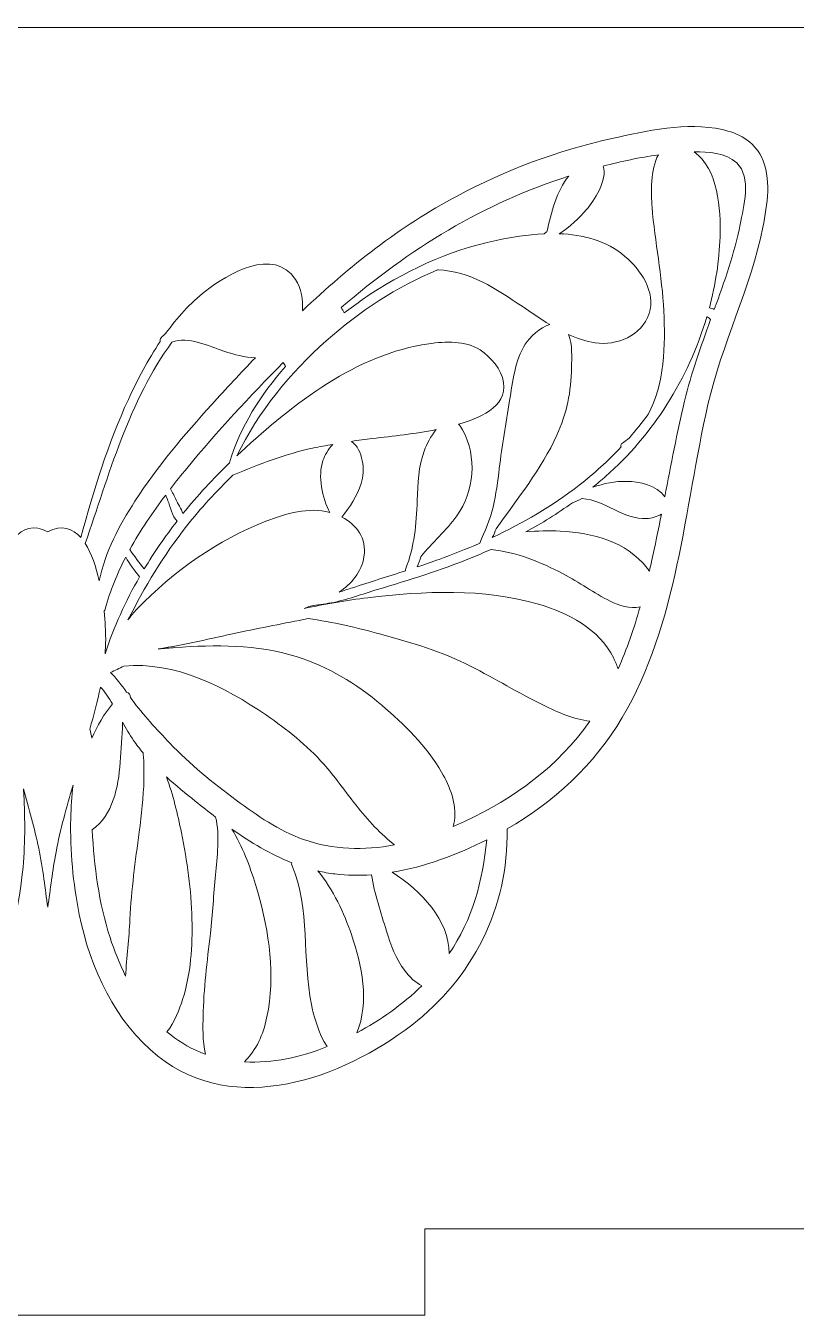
# Model space of a CAD drawing. Header units: millimetres. Extents: x -390 to 773, y -263 to 188.
# Drawn here: x 316 to 348.1, y 134.7 to 188.4 of the extents above; entities that cross this region are included whole.
import ezdxf

# ---------------------------------------------------------------- set-up
doc = ezdxf.new("R2010")
doc.units = ezdxf.units.MM
doc.header["$MEASUREMENT"] = 0
doc.layers.add('Layer 1', color=7, linetype='Continuous')

msp = doc.modelspace()

# ---------------------------------------------------------------- linework, layer by layer
at = {"layer": 'Layer 1', "color": 140, "lineweight": 9}
msp.add_open_spline([(150.1144, 138.3326), (150.1144, 138.3326), (150.1144, 185.2148), (150.1144, 185.2148), (150.1144, 185.2148), (150.1144, 185.2148), (150.114, 188.257), (153.3302, 188.3326), (153.3302, 188.3326), (153.3302, 188.3326), (155.6145, 188.3326), (155.6145, 188.3326), (155.6145, 188.3326), (155.6145, 188.3326), (155.6145, 158.833), (155.6145, 158.833), (155.6145, 158.833), (155.6145, 158.833), (159.6145, 158.833), (159.6145, 158.833), (159.6145, 158.833), (159.6145, 158.833), (159.6145, 188.3326), (159.6145, 188.3326), (159.6145, 188.3326), (159.6145, 188.3326), (475.6146, 188.3326), (475.6146, 188.3326), (475.6146, 188.3326), (475.6146, 188.3326), (475.6146, 158.833), (475.6146, 158.833), (475.6146, 158.833), (475.6146, 158.833), (479.6146, 158.833), (479.6146, 158.833), (479.6146, 158.833), (479.6146, 158.833), (479.6146, 188.3326), (479.6146, 188.3326), (479.6146, 188.3326), (479.6146, 188.3326), (481.9426, 188.3326), (481.9426, 188.3326), (481.9426, 188.3326), (481.9426, 188.3326), (484.832, 188.4082), (485.1146, 185.2011), (485.1146, 185.2011), (485.1146, 185.2011), (485.1146, 138.3326), (485.1146, 138.3326), (485.1146, 138.3326), (485.1146, 138.3326), (436.7013, 138.3326), (436.7013, 138.3326), (436.7013, 138.3326), (436.7013, 138.3326), (436.7013, 134.7327), (436.7013, 134.7327), (436.7013, 134.7327), (436.7013, 134.7327), (406.7012, 134.7327), (406.7012, 134.7327), (406.7012, 134.7327), (406.7012, 134.7327), (406.7012, 138.3326), (406.7012, 138.3326), (406.7012, 138.3326), (406.7012, 138.3326), (332.6146, 138.3326), (332.6146, 138.3326), (332.6146, 138.3326), (332.6146, 138.3326), (332.6146, 134.7327), (332.6146, 134.7327), (332.6146, 134.7327), (332.6146, 134.7327), (302.6146, 134.7327), (302.6146, 134.7327), (302.6146, 134.7327), (302.6146, 134.7327), (302.6146, 138.3326), (302.6146, 138.3326), (302.6146, 138.3326), (302.6146, 138.3326), (228.5381, 138.3326), (228.5381, 138.3326), (228.5381, 138.3326), (228.5381, 138.3326), (228.5381, 134.7327), (228.5381, 134.7327), (228.5381, 134.7327), (228.5381, 134.7327), (198.5381, 134.7327), (198.5381, 134.7327), (198.5381, 134.7327), (198.5381, 134.7327), (198.5381, 138.3326), (198.5381, 138.3326), (198.5381, 138.3326), (198.5381, 138.3326), (150.1144, 138.3326), (150.1144, 138.3326)], degree=3, knots=[0, 0, 0, 0, 0.037037, 0.037037, 0.037037, 0.037037, 0.0740741, 0.0740741, 0.0740741, 0.0740741, 0.1111111, 0.1111111, 0.1111111, 0.1111111, 0.1481481, 0.1481481, 0.1481481, 0.1481481, 0.1851852, 0.1851852, 0.1851852, 0.1851852, 0.2222222, 0.2222222, 0.2222222, 0.2222222, 0.2592593, 0.2592593, 0.2592593, 0.2592593, 0.2962963, 0.2962963, 0.2962963, 0.2962963, 0.3333333, 0.3333333, 0.3333333, 0.3333333, 0.3703704, 0.3703704, 0.3703704, 0.3703704, 0.4074074, 0.4074074, 0.4074074, 0.4074074, 0.4444444, 0.4444444, 0.4444444, 0.4444444, 0.4814815, 0.4814815, 0.4814815, 0.4814815, 0.5185185, 0.5185185, 0.5185185, 0.5185185, 0.5555556, 0.5555556, 0.5555556, 0.5555556, 0.5925926, 0.5925926, 0.5925926, 0.5925926, 0.6296296, 0.6296296, 0.6296296, 0.6296296, 0.6666667, 0.6666667, 0.6666667, 0.6666667, 0.7037037, 0.7037037, 0.7037037, 0.7037037, 0.7407407, 0.7407407, 0.7407407, 0.7407407, 0.7777778, 0.7777778, 0.7777778, 0.7777778, 0.8148148, 0.8148148, 0.8148148, 0.8148148, 0.8518519, 0.8518519, 0.8518519, 0.8518519, 0.8888889, 0.8888889, 0.8888889, 0.8888889, 0.9259259, 0.9259259, 0.9259259, 0.9259259, 1, 1, 1, 1], dxfattribs=at)
at = {"layer": 'Layer 1', "color": 240, "lineweight": 9}
for points, knots in [([(346.6308, 182.96), (346.3218, 183.6075), (345.6387, 183.9495), (344.9939, 184.0907), (344.9939, 184.0907), (343.5073, 184.4163), (341.8569, 184.0329), (340.3957, 183.7134), (340.3957, 183.7134), (338.1564, 183.224), (335.9888, 182.4066), (333.9508, 181.3225), (333.9508, 181.3225), (331.5691, 180.0554), (329.4668, 178.3933), (327.5094, 176.544), (327.5094, 176.544), (327.552, 177.0053), (327.4633, 177.4731), (327.2158, 177.8506), (327.2158, 177.8506), (326.3241, 179.2117), (324.3872, 178.088), (323.4711, 177.3638), (323.4711, 177.3638), (322.8375, 176.8628), (322.2921, 176.2574), (321.8134, 175.5937), (321.8134, 175.5937), (321.7464, 175.5466), (321.684, 175.4895), (321.6282, 175.4201), (321.6282, 175.4201), (321.5908, 175.3741), (321.5792, 175.3179), (321.585, 175.2643), (321.585, 175.2643), (321.0747, 174.5039), (320.6428, 173.6805), (320.2614, 172.8581), (320.2614, 172.8581), (319.4092, 171.0201), (318.8042, 169.067), (318.2835, 167.1029), (318.2835, 167.1029), (317.9396, 167.4956), (317.4882, 167.6448), (316.9004, 167.3467), (316.9004, 167.3467), (316.3108, 167.6463), (315.8596, 167.4966), (315.5157, 167.1029), (315.5157, 167.1029), (315.0647, 168.7976), (314.543, 170.4632), (313.8768, 172.0831), (313.8768, 172.0831), (313.4242, 173.1838), (312.8855, 174.2768), (312.2153, 175.2633), (312.2153, 175.2633), (312.2214, 175.317), (312.2097, 175.3736), (312.1722, 175.4201), (312.1722, 175.4201), (312.1133, 175.4931), (312.0476, 175.5525), (311.9768, 175.6007), (311.9768, 175.6007), (311.6357, 176.0677), (311.2628, 176.5073), (310.8515, 176.9073), (310.8515, 176.9073), (309.9613, 177.7731), (308.0927, 179.1265), (306.8815, 178.1732), (306.8815, 178.1732), (306.3943, 177.7898), (306.2298, 177.1804), (306.2905, 176.5764), (306.2905, 176.5764), (303.4548, 179.2311), (300.2653, 181.4147), (296.6503, 182.7617), (296.6503, 182.7617), (294.842, 183.4357), (292.9486, 183.8834), (291.0428, 184.1206), (291.0428, 184.1206), (289.7362, 184.2832), (287.8281, 184.3395), (287.1361, 182.89), (287.1361, 182.89), (286.7034, 181.9835), (286.9501, 180.8132), (287.1392, 179.8745), (287.1392, 179.8745), (287.4031, 178.5641), (287.8777, 177.3053), (288.3307, 176.0568), (288.3307, 176.0568), (288.7536, 174.891), (289.1471, 173.7273), (289.4244, 172.513), (289.4244, 172.513), (289.6733, 171.423), (289.8756, 170.3206), (290.0721, 169.2191), (290.0721, 169.2191), (290.8614, 164.7929), (291.7804, 160.004), (295.1578, 156.8839), (295.1578, 156.8839), (295.9541, 156.148), (296.8326, 155.5101), (297.7649, 154.9719), (297.7649, 154.9719), (297.7255, 152.9946), (298.2392, 151.0282), (299.3067, 149.3875), (299.3067, 149.3875), (300.431, 147.659), (302.1129, 146.3549), (303.8882, 145.4372), (303.8882, 145.4372), (305.5842, 144.5603), (307.5079, 144.0262), (309.4049, 144.2965), (309.4049, 144.2965), (311.2857, 144.5643), (312.8289, 145.6761), (313.9229, 147.2728), (313.9229, 147.2728), (315.0546, 148.9245), (315.5894, 150.98), (315.8278, 152.9709), (315.8278, 152.9709), (315.9579, 154.0578), (315.9631, 155.1501), (315.9126, 156.2423), (315.9126, 156.2423), (315.9067, 156.376), (315.8976, 156.5088), (315.8866, 156.6416), (315.8866, 156.6416), (316.1217, 155.8253), (316.3454, 155.0073), (316.5228, 154.1723), (316.5228, 154.1723), (316.6131, 153.7467), (316.6807, 153.3168), (316.7416, 152.8857), (316.7416, 152.8857), (316.7966, 152.4947), (316.8471, 152.1029), (316.9017, 151.7119), (316.9017, 151.7119), (316.9566, 152.0922), (317.0072, 152.4733), (317.0609, 152.8541), (317.0609, 152.8541), (317.1152, 153.2402), (317.1733, 153.6257), (317.2455, 154.0092), (317.2455, 154.0092), (317.4234, 154.954), (317.6818, 155.8803), (317.9539, 156.8003), (317.9539, 156.8003), (317.9061, 156.338), (317.8688, 155.8743), (317.858, 155.4068), (317.858, 155.4068), (317.8272, 154.0702), (317.9527, 152.7253), (318.2166, 151.4175), (318.2166, 151.4175), (318.6718, 149.1618), (319.7107, 146.9349), (321.4889, 145.5176), (321.4889, 145.5176), (324.6882, 142.9677), (329.1634, 144.5723), (332.0645, 146.8105), (332.0645, 146.8105), (334.5898, 148.7589), (336.1015, 151.6782), (336.0362, 154.9754), (336.0362, 154.9754), (337.9749, 156.0837), (339.6632, 157.6376), (340.8318, 159.6099), (340.8318, 159.6099), (343.1445, 163.5124), (343.4091, 168.2777), (344.4051, 172.6398), (344.4051, 172.6398), (344.9815, 175.1651), (346.1795, 177.4829), (346.6919, 180.0267), (346.6919, 180.0267), (346.8822, 180.9711), (347.0601, 182.0608), (346.6308, 182.96)], [0, 0, 0, 0, 0.0192308, 0.0192308, 0.0192308, 0.0192308, 0.0384615, 0.0384615, 0.0384615, 0.0384615, 0.0576923, 0.0576923, 0.0576923, 0.0576923, 0.0769231, 0.0769231, 0.0769231, 0.0769231, 0.0961538, 0.0961538, 0.0961538, 0.0961538, 0.1153846, 0.1153846, 0.1153846, 0.1153846, 0.1346154, 0.1346154, 0.1346154, 0.1346154, 0.1538462, 0.1538462, 0.1538462, 0.1538462, 0.1730769, 0.1730769, 0.1730769, 0.1730769, 0.1923077, 0.1923077, 0.1923077, 0.1923077, 0.2115385, 0.2115385, 0.2115385, 0.2115385, 0.2307692, 0.2307692, 0.2307692, 0.2307692, 0.25, 0.25, 0.25, 0.25, 0.2692308, 0.2692308, 0.2692308, 0.2692308, 0.2884615, 0.2884615, 0.2884615, 0.2884615, 0.3076923, 0.3076923, 0.3076923, 0.3076923, 0.3269231, 0.3269231, 0.3269231, 0.3269231, 0.3461538, 0.3461538, 0.3461538, 0.3461538, 0.3653846, 0.3653846, 0.3653846, 0.3653846, 0.3846154, 0.3846154, 0.3846154, 0.3846154, 0.4038462, 0.4038462, 0.4038462, 0.4038462, 0.4230769, 0.4230769, 0.4230769, 0.4230769, 0.4423077, 0.4423077, 0.4423077, 0.4423077, 0.4615385, 0.4615385, 0.4615385, 0.4615385, 0.4807692, 0.4807692, 0.4807692, 0.4807692, 0.5, 0.5, 0.5, 0.5, 0.5192308, 0.5192308, 0.5192308, 0.5192308, 0.5384615, 0.5384615, 0.5384615, 0.5384615, 0.5576923, 0.5576923, 0.5576923, 0.5576923, 0.5769231, 0.5769231, 0.5769231, 0.5769231, 0.5961538, 0.5961538, 0.5961538, 0.5961538, 0.6153846, 0.6153846, 0.6153846, 0.6153846, 0.6346154, 0.6346154, 0.6346154, 0.6346154, 0.6538462, 0.6538462, 0.6538462, 0.6538462, 0.6730769, 0.6730769, 0.6730769, 0.6730769, 0.6923077, 0.6923077, 0.6923077, 0.6923077, 0.7115385, 0.7115385, 0.7115385, 0.7115385, 0.7307692, 0.7307692, 0.7307692, 0.7307692, 0.75, 0.75, 0.75, 0.75, 0.7692308, 0.7692308, 0.7692308, 0.7692308, 0.7884615, 0.7884615, 0.7884615, 0.7884615, 0.8076923, 0.8076923, 0.8076923, 0.8076923, 0.8269231, 0.8269231, 0.8269231, 0.8269231, 0.8461538, 0.8461538, 0.8461538, 0.8461538, 0.8653846, 0.8653846, 0.8653846, 0.8653846, 0.8846154, 0.8846154, 0.8846154, 0.8846154, 0.9038462, 0.9038462, 0.9038462, 0.9038462, 0.9230769, 0.9230769, 0.9230769, 0.9230769, 0.9423077, 0.9423077, 0.9423077, 0.9423077, 0.9615385, 0.9615385, 0.9615385, 0.9615385, 1, 1, 1, 1]), ([(342.3402, 183.0358), (342.3402, 183.0358), (342.3402, 183.0358), (342.3402, 183.0358), (342.3402, 183.0358), (342.0087, 182.4525), (342.0323, 181.4121), (342.0764, 180.8589), (342.0764, 180.8589), (342.1918, 179.409), (342.4967, 177.9935), (342.5669, 176.536), (342.5669, 176.536), (342.6344, 175.1361), (342.5972, 173.4834), (341.9081, 172.2273), (341.9081, 172.2273), (341.6637, 171.8925), (341.405, 171.5688), (341.1328, 171.2561), (341.1328, 171.2561), (341.0289, 171.1667), (340.9212, 171.082), (340.8085, 171.0054), (340.8085, 171.0054), (340.764, 170.9754), (340.7642, 170.9134), (340.7914, 170.8775), (340.7914, 170.8775), (340.2518, 170.3005), (339.665, 169.7662), (339.0377, 169.2816), (339.0377, 169.2816), (337.915, 168.4143), (336.6934, 167.7036), (335.4215, 167.1085), (335.4215, 167.1085), (335.4826, 167.2245), (335.5367, 167.3461), (335.5843, 167.4717), (335.5843, 167.4717), (336.4705, 168.7406), (337.4639, 169.9442), (338.111, 171.3676), (338.111, 171.3676), (338.5116, 172.2487), (338.7146, 173.1978), (338.722, 174.172), (338.722, 174.172), (338.7249, 174.5881), (338.7771, 175.1475), (338.5911, 175.5544), (338.5911, 175.5544), (338.9501, 175.3914), (339.3208, 175.2675), (339.7061, 175.2119), (339.7061, 175.2119), (340.5995, 175.0827), (341.6402, 175.4871), (341.9561, 176.4283), (341.9561, 176.4283), (342.2582, 177.3287), (341.5694, 178.2785), (340.9479, 178.8093), (340.9479, 178.8093), (340.1767, 179.4678), (339.2029, 179.7159), (338.2027, 179.7508), (338.2027, 179.7508), (338.6445, 180.0269), (339.0522, 180.4133), (339.3521, 180.7615), (339.3521, 180.7615), (339.6456, 181.1022), (340.2388, 182.0126), (340.041, 182.5639), (340.041, 182.5639), (340.797, 182.7632), (341.5687, 182.9296), (342.3402, 183.0358)], [0, 0, 0, 0, 0.047619, 0.047619, 0.047619, 0.047619, 0.0952381, 0.0952381, 0.0952381, 0.0952381, 0.1428571, 0.1428571, 0.1428571, 0.1428571, 0.1904762, 0.1904762, 0.1904762, 0.1904762, 0.2380952, 0.2380952, 0.2380952, 0.2380952, 0.2857143, 0.2857143, 0.2857143, 0.2857143, 0.3333333, 0.3333333, 0.3333333, 0.3333333, 0.3809524, 0.3809524, 0.3809524, 0.3809524, 0.4285714, 0.4285714, 0.4285714, 0.4285714, 0.4761905, 0.4761905, 0.4761905, 0.4761905, 0.5238095, 0.5238095, 0.5238095, 0.5238095, 0.5714286, 0.5714286, 0.5714286, 0.5714286, 0.6190476, 0.6190476, 0.6190476, 0.6190476, 0.6666667, 0.6666667, 0.6666667, 0.6666667, 0.7142857, 0.7142857, 0.7142857, 0.7142857, 0.7619048, 0.7619048, 0.7619048, 0.7619048, 0.8095238, 0.8095238, 0.8095238, 0.8095238, 0.8571429, 0.8571429, 0.8571429, 0.8571429, 0.9047619, 0.9047619, 0.9047619, 0.9047619, 1, 1, 1, 1]), ([(345.7471, 180.1382), (345.7471, 180.1382), (345.7471, 180.1382), (345.7471, 180.1382), (345.7471, 180.1382), (345.4994, 178.9233), (345.0925, 177.7586), (344.671, 176.5978), (344.671, 176.5978), (344.6079, 176.6368), (344.5351, 176.6617), (344.4648, 176.669), (344.4648, 176.669), (344.7209, 177.6335), (344.8742, 178.6252), (344.9073, 179.6223), (344.9073, 179.6223), (344.9451, 180.7752), (344.8319, 182.4464), (343.8339, 183.159), (343.8339, 183.159), (344.4249, 183.1713), (345.143, 183.1329), (345.604, 182.7001), (345.604, 182.7001), (346.2319, 182.1107), (345.8939, 180.859), (345.7471, 180.1382)], [0, 0, 0, 0, 0.125, 0.125, 0.125, 0.125, 0.25, 0.25, 0.25, 0.25, 0.375, 0.375, 0.375, 0.375, 0.5, 0.5, 0.5, 0.5, 0.625, 0.625, 0.625, 0.625, 0.75, 0.75, 0.75, 0.75, 1, 1, 1, 1]), ([(338.5993, 182.1447), (338.5993, 182.1447), (338.5993, 182.1447), (338.5993, 182.1447), (338.5993, 182.1447), (338.6025, 182.1457), (338.6058, 182.1467), (338.609, 182.1478), (338.609, 182.1478), (338.08, 181.5413), (337.8835, 180.6166), (337.6982, 179.8379), (337.6982, 179.8379), (337.657, 179.8083), (337.6168, 179.7776), (337.5768, 179.7466), (337.5768, 179.7466), (336.8868, 179.7154), (336.2014, 179.603), (335.5778, 179.4725), (335.5778, 179.4725), (333.5762, 179.054), (331.7214, 178.1849), (330.0189, 177.0152), (330.0189, 177.0152), (329.7618, 176.8385), (329.5051, 176.6528), (329.2501, 176.4597), (329.2501, 176.4597), (329.2082, 176.5297), (329.1679, 176.6038), (329.1311, 176.6818), (329.1311, 176.6818), (331.9355, 179.1047), (335.0821, 181.0362), (338.5993, 182.1447)], [0, 0, 0, 0, 0.1, 0.1, 0.1, 0.1, 0.2, 0.2, 0.2, 0.2, 0.3, 0.3, 0.3, 0.3, 0.4, 0.4, 0.4, 0.4, 0.5, 0.5, 0.5, 0.5, 0.6, 0.6, 0.6, 0.6, 0.7, 0.7, 0.7, 0.7, 0.8, 0.8, 0.8, 0.8, 1, 1, 1, 1]), ([(332.4425, 166.307), (332.4425, 166.307), (332.4425, 166.307), (332.4425, 166.307), (332.4425, 166.307), (332.9137, 166.895), (333.5143, 167.4004), (333.9426, 168.0061), (333.9426, 168.0061), (334.6746, 169.0408), (334.7989, 170.4555), (334.1825, 171.591), (334.1825, 171.591), (334.1296, 171.6883), (334.0752, 171.7652), (334.0196, 171.8252), (334.0196, 171.8252), (334.7918, 172.0466), (336.0606, 172.5166), (335.8913, 173.5579), (335.8913, 173.5579), (335.8006, 174.1143), (335.3566, 174.6261), (334.9113, 174.9122), (334.9113, 174.9122), (334.284, 175.315), (333.4688, 175.2695), (332.7716, 175.1709), (332.7716, 175.1709), (329.7715, 174.7468), (327.1428, 172.6908), (324.9388, 170.6613), (324.9388, 170.6613), (324.8856, 170.6123), (324.8326, 170.5625), (324.7796, 170.5129), (324.7796, 170.5129), (325.6871, 172.353), (326.9998, 173.9577), (328.504, 175.2951), (328.504, 175.2951), (329.8694, 176.5087), (331.4543, 177.5575), (333.1417, 178.2496), (333.1417, 178.2496), (333.1478, 178.2488), (333.1534, 178.2474), (333.1599, 178.2472), (333.1599, 178.2472), (334.4717, 178.2059), (335.5896, 177.4551), (336.6592, 176.7315), (336.6592, 176.7315), (337.0331, 176.4782), (337.4186, 176.2094), (337.8186, 175.9673), (337.8186, 175.9673), (337.4031, 175.8588), (336.9713, 175.4316), (336.7922, 175.1537), (336.7922, 175.1537), (336.3577, 174.4803), (336.2721, 173.5836), (336.1427, 172.8039), (336.1427, 172.8039), (335.9865, 171.8607), (335.8217, 170.935), (335.7125, 169.9821), (335.7125, 169.9821), (335.6504, 169.442), (335.5743, 168.9048), (335.4558, 168.3749), (335.4558, 168.3749), (335.3359, 167.8372), (335.1121, 167.3689), (334.8968, 166.8711), (334.8968, 166.8711), (334.3415, 166.6271), (333.7781, 166.4033), (333.2099, 166.1977), (333.2099, 166.1977), (332.906, 166.0879), (332.6005, 165.9826), (332.2941, 165.8805), (332.2941, 165.8805), (332.3526, 166.0206), (332.4012, 166.1631), (332.4425, 166.307)], [0, 0, 0, 0, 0.0434783, 0.0434783, 0.0434783, 0.0434783, 0.0869565, 0.0869565, 0.0869565, 0.0869565, 0.1304348, 0.1304348, 0.1304348, 0.1304348, 0.173913, 0.173913, 0.173913, 0.173913, 0.2173913, 0.2173913, 0.2173913, 0.2173913, 0.2608696, 0.2608696, 0.2608696, 0.2608696, 0.3043478, 0.3043478, 0.3043478, 0.3043478, 0.3478261, 0.3478261, 0.3478261, 0.3478261, 0.3913043, 0.3913043, 0.3913043, 0.3913043, 0.4347826, 0.4347826, 0.4347826, 0.4347826, 0.4782609, 0.4782609, 0.4782609, 0.4782609, 0.5217391, 0.5217391, 0.5217391, 0.5217391, 0.5652174, 0.5652174, 0.5652174, 0.5652174, 0.6086957, 0.6086957, 0.6086957, 0.6086957, 0.6521739, 0.6521739, 0.6521739, 0.6521739, 0.6956522, 0.6956522, 0.6956522, 0.6956522, 0.7391304, 0.7391304, 0.7391304, 0.7391304, 0.7826087, 0.7826087, 0.7826087, 0.7826087, 0.826087, 0.826087, 0.826087, 0.826087, 0.8695652, 0.8695652, 0.8695652, 0.8695652, 0.9130435, 0.9130435, 0.9130435, 0.9130435, 1, 1, 1, 1]), ([(343.431, 172.7858), (343.431, 172.7858), (343.431, 172.7858), (343.431, 172.7858), (343.431, 172.7858), (343.1174, 171.4652), (342.8643, 170.1298), (342.6056, 168.7958), (342.6056, 168.7958), (342.2802, 169.3002), (341.5367, 169.4322), (341.0081, 169.4448), (341.0081, 169.4448), (340.5355, 169.456), (340.0618, 169.3516), (339.6132, 169.2036), (339.6132, 169.2036), (339.7913, 169.3477), (339.9675, 169.4945), (340.1404, 169.646), (340.1404, 169.646), (342.0957, 171.3582), (343.599, 173.719), (344.361, 176.2982), (344.361, 176.2982), (344.3647, 176.2967), (344.3679, 176.2957), (344.3706, 176.2948), (344.3706, 176.2948), (344.3849, 176.287), (344.3992, 176.2788), (344.4131, 176.2704), (344.4131, 176.2704), (344.4204, 176.2658), (344.4274, 176.261), (344.4346, 176.256), (344.4346, 176.256), (344.4353, 176.255), (344.4359, 176.2545), (344.4372, 176.2534), (344.4372, 176.2534), (344.4415, 176.2475), (344.4684, 176.2165), (344.48, 176.205), (344.48, 176.205), (344.4915, 176.1936), (344.5042, 176.1842), (344.5174, 176.1758), (344.5174, 176.1758), (344.1105, 175.0605), (343.7057, 173.9441), (343.431, 172.7858)], [0, 0, 0, 0, 0.0714286, 0.0714286, 0.0714286, 0.0714286, 0.1428571, 0.1428571, 0.1428571, 0.1428571, 0.2142857, 0.2142857, 0.2142857, 0.2142857, 0.2857143, 0.2857143, 0.2857143, 0.2857143, 0.3571429, 0.3571429, 0.3571429, 0.3571429, 0.4285714, 0.4285714, 0.4285714, 0.4285714, 0.5, 0.5, 0.5, 0.5, 0.5714286, 0.5714286, 0.5714286, 0.5714286, 0.6428571, 0.6428571, 0.6428571, 0.6428571, 0.7142857, 0.7142857, 0.7142857, 0.7142857, 0.7857143, 0.7857143, 0.7857143, 0.7857143, 0.8571429, 0.8571429, 0.8571429, 0.8571429, 1, 1, 1, 1]), ([(322.0763, 175.2341), (322.0763, 175.2341), (322.0763, 175.2341), (322.0763, 175.2341), (322.0763, 175.2341), (322.7413, 175.4976), (323.6169, 175.0683), (324.2386, 174.8663), (324.2386, 174.8663), (324.6768, 174.7239), (325.1135, 174.5949), (325.5498, 174.5918), (325.5498, 174.5918), (324.936, 173.952), (324.3327, 173.2995), (323.7357, 172.642), (323.7357, 172.642), (322.588, 171.3776), (321.47, 170.0643), (320.5336, 168.6185), (320.5336, 168.6185), (319.8787, 167.6073), (319.2921, 166.5005), (319.0449, 165.3065), (319.0449, 165.3065), (318.9142, 165.8899), (318.7265, 166.4513), (318.4636, 166.8607), (318.4636, 166.8607), (319.4234, 169.6542), (320.3032, 172.8266), (322.0763, 175.2341)], [0, 0, 0, 0, 0.1111111, 0.1111111, 0.1111111, 0.1111111, 0.2222222, 0.2222222, 0.2222222, 0.2222222, 0.3333333, 0.3333333, 0.3333333, 0.3333333, 0.4444444, 0.4444444, 0.4444444, 0.4444444, 0.5555556, 0.5555556, 0.5555556, 0.5555556, 0.6666667, 0.6666667, 0.6666667, 0.6666667, 0.7777778, 0.7777778, 0.7777778, 0.7777778, 1, 1, 1, 1]), ([(326.7129, 174.3973), (326.7129, 174.3973), (326.7129, 174.3973), (326.7129, 174.3973), (326.7129, 174.3973), (326.7442, 174.3405), (326.7767, 174.2839), (326.8103, 174.228), (326.8103, 174.228), (325.7693, 173.0574), (324.9208, 171.7148), (324.4716, 170.2195), (324.4716, 170.2195), (323.7909, 169.5595), (323.1402, 168.8511), (322.5353, 168.1), (322.5353, 168.1), (322.4632, 168.3068), (322.317, 168.5219), (322.2477, 168.6677), (322.2477, 168.6677), (322.1722, 168.827), (322.0953, 168.984), (322.0156, 169.1391), (322.0156, 169.1391), (322.238, 169.4262), (322.4643, 169.7078), (322.6918, 169.9835), (322.6918, 169.9835), (323.9565, 171.5152), (325.3184, 172.9876), (326.7129, 174.3973)], [0, 0, 0, 0, 0.1111111, 0.1111111, 0.1111111, 0.1111111, 0.2222222, 0.2222222, 0.2222222, 0.2222222, 0.3333333, 0.3333333, 0.3333333, 0.3333333, 0.4444444, 0.4444444, 0.4444444, 0.4444444, 0.5555556, 0.5555556, 0.5555556, 0.5555556, 0.6666667, 0.6666667, 0.6666667, 0.6666667, 0.7777778, 0.7777778, 0.7777778, 0.7777778, 1, 1, 1, 1]), ([(331.802, 165.7188), (331.802, 165.7188), (331.802, 165.7188), (331.802, 165.7188), (331.802, 165.7188), (331.0677, 165.4808), (330.3301, 165.2544), (329.5962, 165.0152), (329.5962, 165.0152), (329.4068, 164.9534), (329.2208, 164.8907), (329.035, 164.8313), (329.035, 164.8313), (329.5632, 165.1848), (329.9653, 165.6534), (330.0756, 166.3099), (330.0756, 166.3099), (330.205, 167.0799), (329.7528, 167.6466), (329.1507, 167.9595), (329.1507, 167.9595), (329.4907, 168.3721), (329.7807, 168.8194), (329.9589, 169.3575), (329.9589, 169.3575), (330.1408, 169.9065), (330.0381, 170.7524), (329.5514, 171.1091), (329.5514, 171.1091), (329.8399, 171.1517), (330.1288, 171.1912), (330.4178, 171.2247), (330.4178, 171.2247), (331.3071, 171.3276), (332.2011, 171.4218), (333.0801, 171.5988), (333.0801, 171.5988), (332.8605, 171.3251), (332.6818, 170.9699), (332.5924, 170.7357), (332.5924, 170.7357), (332.3346, 170.0591), (332.3185, 169.363), (332.2915, 168.6443), (332.2915, 168.6443), (332.2547, 167.6608), (332.1818, 166.7265), (331.8143, 165.8111), (331.8143, 165.8111), (331.801, 165.7783), (331.7984, 165.7474), (331.802, 165.7188)], [0, 0, 0, 0, 0.0714286, 0.0714286, 0.0714286, 0.0714286, 0.1428571, 0.1428571, 0.1428571, 0.1428571, 0.2142857, 0.2142857, 0.2142857, 0.2142857, 0.2857143, 0.2857143, 0.2857143, 0.2857143, 0.3571429, 0.3571429, 0.3571429, 0.3571429, 0.4285714, 0.4285714, 0.4285714, 0.4285714, 0.5, 0.5, 0.5, 0.5, 0.5714286, 0.5714286, 0.5714286, 0.5714286, 0.6428571, 0.6428571, 0.6428571, 0.6428571, 0.7142857, 0.7142857, 0.7142857, 0.7142857, 0.7857143, 0.7857143, 0.7857143, 0.7857143, 0.8571429, 0.8571429, 0.8571429, 0.8571429, 1, 1, 1, 1]), ([(327.9355, 170.8252), (327.9355, 170.8252), (327.9355, 170.8252), (327.9355, 170.8252), (327.9355, 170.8252), (328.2163, 170.8834), (328.4991, 170.9355), (328.7824, 170.9852), (328.7824, 170.9852), (328.588, 170.7881), (328.4381, 170.5099), (328.3678, 170.3135), (328.3678, 170.3135), (328.1412, 169.6818), (328.3374, 168.7377), (328.6555, 168.1516), (328.6555, 168.1516), (327.7708, 168.3864), (326.8237, 168.1028), (325.9922, 167.7844), (325.9922, 167.7844), (324.0084, 167.0251), (322.123, 165.6941), (320.6284, 164.1384), (320.6284, 164.1384), (320.4888, 163.9929), (320.3622, 163.8368), (320.2434, 163.6743), (320.2434, 163.6743), (320.9417, 165.0441), (321.7191, 166.3542), (322.6815, 167.5727), (322.6815, 167.5727), (323.2784, 168.3285), (323.9275, 169.0358), (324.6132, 169.7035), (324.6132, 169.7035), (325.7141, 170.1474), (326.7657, 170.5834), (327.9355, 170.8252)], [0, 0, 0, 0, 0.0909091, 0.0909091, 0.0909091, 0.0909091, 0.1818182, 0.1818182, 0.1818182, 0.1818182, 0.2727273, 0.2727273, 0.2727273, 0.2727273, 0.3636364, 0.3636364, 0.3636364, 0.3636364, 0.4545455, 0.4545455, 0.4545455, 0.4545455, 0.5454545, 0.5454545, 0.5454545, 0.5454545, 0.6363636, 0.6363636, 0.6363636, 0.6363636, 0.7272727, 0.7272727, 0.7272727, 0.7272727, 0.8181818, 0.8181818, 0.8181818, 0.8181818, 1, 1, 1, 1]), ([(322.2876, 167.7867), (322.2876, 167.7867), (322.2876, 167.7867), (322.2876, 167.7867), (322.2876, 167.7867), (321.7953, 167.1521), (321.3365, 166.4883), (320.9209, 165.7979), (320.9209, 165.7979), (320.7059, 166.0543), (320.5161, 166.3326), (320.319, 166.605), (320.319, 166.605), (320.7563, 167.4008), (321.2697, 168.1565), (321.814, 168.8758), (321.814, 168.8758), (321.8445, 168.7941), (321.8766, 168.7131), (321.9094, 168.632), (321.9094, 168.632), (321.9907, 168.4289), (322.0943, 167.9823), (322.2876, 167.7867)], [0, 0, 0, 0, 0.1428571, 0.1428571, 0.1428571, 0.1428571, 0.2857143, 0.2857143, 0.2857143, 0.2857143, 0.4285714, 0.4285714, 0.4285714, 0.4285714, 0.5714286, 0.5714286, 0.5714286, 0.5714286, 0.7142857, 0.7142857, 0.7142857, 0.7142857, 1, 1, 1, 1]), ([(342.0559, 166.1118), (342.0559, 166.1118), (342.0559, 166.1118), (342.0559, 166.1118), (342.0559, 166.1118), (342.0259, 165.9774), (341.9953, 165.8431), (341.9637, 165.709), (341.9637, 165.709), (341.9348, 165.7502), (341.9053, 165.7902), (341.8759, 165.8279), (341.8759, 165.8279), (340.9764, 166.9665), (339.6074, 167.2897), (338.2515, 167.3707), (338.2515, 167.3707), (337.775, 167.399), (337.2958, 167.385), (336.82, 167.3362), (336.82, 167.3362), (337.4886, 167.7034), (338.1375, 168.1095), (338.7607, 168.5551), (338.7607, 168.5551), (338.8923, 168.5997), (339.0166, 168.6662), (339.1457, 168.7274), (339.1457, 168.7274), (339.1534, 168.726), (339.1608, 168.7242), (339.1689, 168.7237), (339.1689, 168.7237), (340.1426, 168.6644), (340.8503, 167.8414), (341.8623, 167.8973), (341.8623, 167.8973), (342.0389, 167.9069), (342.2831, 167.9663), (342.4658, 168.0816), (342.4658, 168.0816), (342.3359, 167.4235), (342.2023, 166.766), (342.0559, 166.1118)], [0, 0, 0, 0, 0.0833333, 0.0833333, 0.0833333, 0.0833333, 0.1666667, 0.1666667, 0.1666667, 0.1666667, 0.25, 0.25, 0.25, 0.25, 0.3333333, 0.3333333, 0.3333333, 0.3333333, 0.4166667, 0.4166667, 0.4166667, 0.4166667, 0.5, 0.5, 0.5, 0.5, 0.5833333, 0.5833333, 0.5833333, 0.5833333, 0.6666667, 0.6666667, 0.6666667, 0.6666667, 0.75, 0.75, 0.75, 0.75, 0.8333333, 0.8333333, 0.8333333, 0.8333333, 1, 1, 1, 1]), ([(340.6653, 161.6389), (340.6653, 161.6389), (340.6653, 161.6389), (340.6653, 161.6389), (340.6653, 161.6389), (340.6086, 161.7937), (340.5446, 161.9417), (340.4782, 162.0783), (340.4782, 162.0783), (339.8764, 163.3171), (338.5636, 163.9718), (337.3458, 164.3295), (337.3458, 164.3295), (335.0662, 164.9991), (332.5624, 164.8796), (330.2349, 164.6016), (330.2349, 164.6016), (329.3438, 164.4951), (328.4636, 164.3315), (327.5835, 164.1581), (327.5835, 164.1581), (327.6724, 164.1886), (327.7618, 164.2205), (327.8507, 164.2534), (327.8507, 164.2534), (328.1309, 164.3154), (328.4258, 164.3337), (328.7046, 164.3843), (328.7046, 164.3843), (329.3551, 164.5024), (330.0086, 164.755), (330.6441, 164.9439), (330.6441, 164.9439), (331.9596, 165.3341), (333.2676, 165.7458), (334.5444, 166.26), (334.5444, 166.26), (334.8209, 166.3714), (335.0954, 166.489), (335.3678, 166.6119), (335.3678, 166.6119), (336.4446, 166.491), (337.4008, 166.0988), (338.3726, 165.5937), (338.3726, 165.5937), (339.0408, 165.2463), (339.6538, 164.7951), (340.3266, 164.4556), (340.3266, 164.4556), (340.6906, 164.272), (341.1611, 164.126), (341.5773, 164.2146), (341.5773, 164.2146), (341.3259, 163.3351), (341.0298, 162.4708), (340.6653, 161.6389)], [0, 0, 0, 0, 0.0666667, 0.0666667, 0.0666667, 0.0666667, 0.1333333, 0.1333333, 0.1333333, 0.1333333, 0.2, 0.2, 0.2, 0.2, 0.2666667, 0.2666667, 0.2666667, 0.2666667, 0.3333333, 0.3333333, 0.3333333, 0.3333333, 0.4, 0.4, 0.4, 0.4, 0.4666667, 0.4666667, 0.4666667, 0.4666667, 0.5333333, 0.5333333, 0.5333333, 0.5333333, 0.6, 0.6, 0.6, 0.6, 0.6666667, 0.6666667, 0.6666667, 0.6666667, 0.7333333, 0.7333333, 0.7333333, 0.7333333, 0.8, 0.8, 0.8, 0.8, 0.8666667, 0.8666667, 0.8666667, 0.8666667, 1, 1, 1, 1]), ([(319.2476, 164.05), (319.2476, 164.05), (319.2476, 164.05), (319.2476, 164.05), (319.2476, 164.05), (319.2663, 164.0709), (319.2816, 164.0967), (319.2907, 164.1291), (319.2907, 164.1291), (319.4976, 164.8817), (319.7957, 165.6013), (320.1524, 166.2919), (320.1524, 166.2919), (320.3166, 165.9989), (320.5118, 165.7244), (320.729, 165.4724), (320.729, 165.4724), (320.1441, 164.4554), (319.6542, 163.3834), (319.2882, 162.2654), (319.2882, 162.2654), (319.3042, 162.4778), (319.3142, 162.6903), (319.3145, 162.9029), (319.3145, 162.9029), (319.3153, 163.1823), (319.2967, 163.5905), (319.2476, 164.05)], [0, 0, 0, 0, 0.125, 0.125, 0.125, 0.125, 0.25, 0.25, 0.25, 0.25, 0.375, 0.375, 0.375, 0.375, 0.5, 0.5, 0.5, 0.5, 0.625, 0.625, 0.625, 0.625, 0.75, 0.75, 0.75, 0.75, 1, 1, 1, 1]), ([(334.2933, 155.2953), (334.2933, 155.2953), (334.2933, 155.2953), (334.2933, 155.2953), (334.2933, 155.2953), (334.1275, 155.2177), (333.9598, 155.1431), (333.7905, 155.071), (333.7905, 155.071), (333.8135, 155.1542), (333.8317, 155.2367), (333.8432, 155.3169), (333.8432, 155.3169), (333.9455, 156.0297), (333.6544, 156.7338), (333.3111, 157.3314), (333.3111, 157.3314), (332.6842, 158.4229), (331.7497, 159.3304), (330.8164, 160.1308), (330.8164, 160.1308), (329.7554, 161.0406), (328.5658, 161.7345), (327.248, 162.1495), (327.248, 162.1495), (325.6237, 162.6613), (323.8775, 162.6478), (322.2017, 162.5219), (322.2017, 162.5219), (321.9866, 162.5057), (321.7503, 162.491), (321.5068, 162.4679), (321.5068, 162.4679), (322.6119, 162.6408), (323.7041, 162.9078), (324.7989, 163.1386), (324.7989, 163.1386), (325.7796, 163.3454), (326.763, 163.5382), (327.7462, 163.7301), (327.7462, 163.7301), (328.7704, 163.5978), (329.7828, 163.3512), (330.7777, 163.0787), (330.7777, 163.0787), (332.0694, 162.7248), (333.3108, 162.3726), (334.5147, 161.7534), (334.5147, 161.7534), (335.5357, 161.2284), (336.5205, 160.6313), (337.5509, 160.1252), (337.5509, 160.1252), (338.1564, 159.8276), (338.8096, 159.5408), (339.48, 159.4623), (339.48, 159.4623), (338.1918, 157.5852), (336.29, 156.2321), (334.2933, 155.2953)], [0, 0, 0, 0, 0.0625, 0.0625, 0.0625, 0.0625, 0.125, 0.125, 0.125, 0.125, 0.1875, 0.1875, 0.1875, 0.1875, 0.25, 0.25, 0.25, 0.25, 0.3125, 0.3125, 0.3125, 0.3125, 0.375, 0.375, 0.375, 0.375, 0.4375, 0.4375, 0.4375, 0.4375, 0.5, 0.5, 0.5, 0.5, 0.5625, 0.5625, 0.5625, 0.5625, 0.625, 0.625, 0.625, 0.625, 0.6875, 0.6875, 0.6875, 0.6875, 0.75, 0.75, 0.75, 0.75, 0.8125, 0.8125, 0.8125, 0.8125, 0.875, 0.875, 0.875, 0.875, 1, 1, 1, 1]), ([(327.5519, 154.5388), (327.5519, 154.5388), (327.5519, 154.5388), (327.5519, 154.5388), (327.5519, 154.5388), (326.5382, 154.9008), (325.62, 155.5339), (324.7499, 156.1742), (324.7499, 156.1742), (323.7714, 156.894), (322.8298, 157.6619), (321.9839, 158.5491), (321.9839, 158.5491), (321.437, 159.1229), (320.8784, 159.7138), (320.4109, 160.3593), (320.4109, 160.3593), (320.3893, 160.3889), (320.3679, 160.4188), (320.3466, 160.4485), (320.3466, 160.4485), (320.3589, 160.5467), (320.2815, 160.6541), (320.1887, 160.6697), (320.1887, 160.6697), (319.9791, 160.9622), (319.7648, 161.2494), (319.5101, 161.4914), (319.5101, 161.4914), (319.7008, 161.5693), (319.8862, 161.6597), (320.0687, 161.7573), (320.0687, 161.7573), (322.2113, 161.9477), (324.2574, 160.9068), (326.01, 159.7075), (326.01, 159.7075), (326.8648, 159.1228), (327.6993, 158.4481), (328.4032, 157.6705), (328.4032, 157.6705), (328.8521, 157.1743), (329.2342, 156.6066), (329.6506, 156.0809), (329.6506, 156.0809), (330.1414, 155.4616), (330.6603, 154.8607), (331.2718, 154.3697), (331.2718, 154.3697), (331.2965, 154.35), (331.3216, 154.3302), (331.3469, 154.3111), (331.3469, 154.3111), (330.0836, 154.0747), (328.7915, 154.0965), (327.5519, 154.5388)], [0, 0, 0, 0, 0.0666667, 0.0666667, 0.0666667, 0.0666667, 0.1333333, 0.1333333, 0.1333333, 0.1333333, 0.2, 0.2, 0.2, 0.2, 0.2666667, 0.2666667, 0.2666667, 0.2666667, 0.3333333, 0.3333333, 0.3333333, 0.3333333, 0.4, 0.4, 0.4, 0.4, 0.4666667, 0.4666667, 0.4666667, 0.4666667, 0.5333333, 0.5333333, 0.5333333, 0.5333333, 0.6, 0.6, 0.6, 0.6, 0.6666667, 0.6666667, 0.6666667, 0.6666667, 0.7333333, 0.7333333, 0.7333333, 0.7333333, 0.8, 0.8, 0.8, 0.8, 0.8666667, 0.8666667, 0.8666667, 0.8666667, 1, 1, 1, 1]), ([(319.0918, 160.8794), (319.0918, 160.8794), (319.0918, 160.8794), (319.0918, 160.8794), (319.0918, 160.8794), (319.2852, 160.6736), (319.4447, 160.4327), (319.5977, 160.1774), (319.5977, 160.1774), (319.2454, 159.765), (318.9652, 159.2589), (318.7338, 158.7479), (318.7338, 158.7479), (318.7154, 158.8769), (318.6891, 159.0046), (318.6531, 159.1313), (318.6531, 159.1313), (318.8199, 159.7077), (318.9742, 160.2913), (319.0918, 160.8794)], [0, 0, 0, 0, 0.1666667, 0.1666667, 0.1666667, 0.1666667, 0.3333333, 0.3333333, 0.3333333, 0.3333333, 0.5, 0.5, 0.5, 0.5, 0.6666667, 0.6666667, 0.6666667, 0.6666667, 1, 1, 1, 1]), ([(320.1466, 148.846), (320.1466, 148.846), (320.1466, 148.846), (320.1466, 148.846), (320.1466, 148.846), (319.8859, 149.3689), (319.6702, 149.9148), (319.4953, 150.4568), (319.4953, 150.4568), (319.0257, 151.9107), (318.8311, 153.4187), (318.7555, 154.9443), (318.7555, 154.9443), (319.6216, 155.5708), (319.8379, 156.678), (319.9202, 157.7518), (319.9202, 157.7518), (319.9612, 158.2892), (319.9989, 158.8296), (320.0186, 159.3684), (320.0186, 159.3684), (320.0191, 159.3856), (320.0192, 159.4025), (320.0199, 159.4196), (320.0199, 159.4196), (320.1601, 159.1625), (320.3044, 158.9075), (320.4746, 158.6609), (320.4746, 158.6609), (320.5978, 158.4824), (320.7317, 158.3089), (320.8734, 158.1404), (320.8734, 158.1404), (320.8795, 158.074), (320.8847, 158.0074), (320.8899, 157.9411), (320.8899, 157.9411), (320.9133, 157.6364), (320.9118, 157.3296), (320.9059, 157.0241), (320.9059, 157.0241), (320.8916, 156.2954), (320.8041, 155.5682), (320.7101, 154.8469), (320.7101, 154.8469), (320.5524, 153.6363), (320.379, 152.4394), (320.3264, 151.2179), (320.3264, 151.2179), (320.2923, 150.4246), (320.1776, 149.6381), (320.1466, 148.846)], [0, 0, 0, 0, 0.0714286, 0.0714286, 0.0714286, 0.0714286, 0.1428571, 0.1428571, 0.1428571, 0.1428571, 0.2142857, 0.2142857, 0.2142857, 0.2142857, 0.2857143, 0.2857143, 0.2857143, 0.2857143, 0.3571429, 0.3571429, 0.3571429, 0.3571429, 0.4285714, 0.4285714, 0.4285714, 0.4285714, 0.5, 0.5, 0.5, 0.5, 0.5714286, 0.5714286, 0.5714286, 0.5714286, 0.6428571, 0.6428571, 0.6428571, 0.6428571, 0.7142857, 0.7142857, 0.7142857, 0.7142857, 0.7857143, 0.7857143, 0.7857143, 0.7857143, 0.8571429, 0.8571429, 0.8571429, 0.8571429, 1, 1, 1, 1]), ([(323.4686, 145.5996), (323.4686, 145.5996), (323.4686, 145.5996), (323.4686, 145.5996), (323.4686, 145.5996), (323.3981, 145.6245), (323.3275, 145.6506), (323.2573, 145.6784), (323.2573, 145.6784), (322.7404, 145.8845), (322.2785, 146.1789), (321.8665, 146.5356), (321.8665, 146.5356), (322.1885, 146.9113), (322.393, 147.4988), (322.5166, 147.8748), (322.5166, 147.8748), (322.8669, 148.94), (322.9315, 150.1073), (322.9095, 151.2243), (322.9095, 151.2243), (322.8859, 152.4309), (322.7106, 153.6362), (322.469, 154.8145), (322.469, 154.8145), (322.3083, 155.5988), (322.1241, 156.3964), (321.8414, 157.1458), (321.8414, 157.1458), (322.2361, 156.7859), (322.6488, 156.4493), (323.0464, 156.1306), (323.0464, 156.1306), (323.3251, 155.9073), (323.6074, 155.6846), (323.8942, 155.4667), (323.8942, 155.4667), (324.0836, 154.7033), (323.9547, 153.7965), (323.8865, 153.0586), (323.8865, 153.0586), (323.8116, 152.2487), (323.7705, 151.4249), (323.677, 150.6192), (323.677, 150.6192), (323.5435, 149.4676), (323.3937, 148.3189), (323.3726, 147.1571), (323.3726, 147.1571), (323.366, 146.7985), (323.3384, 146.1349), (323.4686, 145.5996)], [0, 0, 0, 0, 0.0714286, 0.0714286, 0.0714286, 0.0714286, 0.1428571, 0.1428571, 0.1428571, 0.1428571, 0.2142857, 0.2142857, 0.2142857, 0.2142857, 0.2857143, 0.2857143, 0.2857143, 0.2857143, 0.3571429, 0.3571429, 0.3571429, 0.3571429, 0.4285714, 0.4285714, 0.4285714, 0.4285714, 0.5, 0.5, 0.5, 0.5, 0.5714286, 0.5714286, 0.5714286, 0.5714286, 0.6428571, 0.6428571, 0.6428571, 0.6428571, 0.7142857, 0.7142857, 0.7142857, 0.7142857, 0.7857143, 0.7857143, 0.7857143, 0.7857143, 0.8571429, 0.8571429, 0.8571429, 0.8571429, 1, 1, 1, 1]), ([(328.5359, 145.9121), (328.5359, 145.9121), (328.5359, 145.9121), (328.5359, 145.9121), (328.5359, 145.9121), (327.4362, 145.4699), (326.2603, 145.2138), (325.0986, 145.2781), (325.0986, 145.2781), (325.1984, 145.3832), (325.2872, 145.4898), (325.3593, 145.5814), (325.3593, 145.5814), (325.7804, 146.1147), (325.9841, 146.804), (326.0934, 147.4753), (326.0934, 147.4753), (326.3726, 149.1904), (326.0625, 151.0226), (325.5568, 152.6589), (325.5568, 152.6589), (325.3255, 153.4068), (325.017, 154.2546), (324.567, 154.9718), (324.567, 154.9718), (325.3565, 154.4138), (326.1827, 153.9167), (327.064, 153.5682), (327.064, 153.5682), (327.0568, 153.5299), (327.0599, 153.4881), (327.078, 153.4453), (327.078, 153.4453), (327.8314, 151.6515), (327.5017, 149.5607), (327.8846, 147.6692), (327.8846, 147.6692), (327.9508, 147.3426), (328.1855, 146.4027), (328.5407, 145.9141), (328.5407, 145.9141), (328.5391, 145.9134), (328.5373, 145.9127), (328.5359, 145.9121)], [0, 0, 0, 0, 0.0833333, 0.0833333, 0.0833333, 0.0833333, 0.1666667, 0.1666667, 0.1666667, 0.1666667, 0.25, 0.25, 0.25, 0.25, 0.3333333, 0.3333333, 0.3333333, 0.3333333, 0.4166667, 0.4166667, 0.4166667, 0.4166667, 0.5, 0.5, 0.5, 0.5, 0.5833333, 0.5833333, 0.5833333, 0.5833333, 0.6666667, 0.6666667, 0.6666667, 0.6666667, 0.75, 0.75, 0.75, 0.75, 0.8333333, 0.8333333, 0.8333333, 0.8333333, 1, 1, 1, 1]), ([(333.6232, 149.7875), (333.6232, 149.7875), (333.6232, 149.7875), (333.6232, 149.7875), (333.6232, 149.7875), (333.6335, 151.1467), (332.4748, 152.4093), (331.248, 153.1694), (331.248, 153.1694), (332.6135, 153.3933), (333.956, 153.9019), (335.1881, 154.521), (335.1881, 154.521), (335.0283, 152.819), (334.5903, 151.1913), (333.6232, 149.7875)], [0, 0, 0, 0, 0.2, 0.2, 0.2, 0.2, 0.4, 0.4, 0.4, 0.4, 0.6, 0.6, 0.6, 0.6, 1, 1, 1, 1]), ([(329.7725, 146.4878), (329.7725, 146.4878), (329.7725, 146.4878), (329.7725, 146.4878), (329.7725, 146.4878), (330.3211, 147.7572), (329.9808, 149.3302), (329.5503, 150.5864), (329.5503, 150.5864), (329.2566, 151.4439), (328.7994, 152.4571), (328.1547, 153.2266), (328.1547, 153.2266), (328.387, 153.1728), (328.6226, 153.1302), (328.863, 153.1009), (328.863, 153.1009), (329.3699, 153.0392), (329.8807, 153.0315), (330.3908, 153.0676), (330.3908, 153.0676), (330.5062, 152.2798), (330.7852, 151.4737), (331.0104, 150.726), (331.0104, 150.726), (331.1897, 150.1309), (331.4066, 149.5715), (331.7757, 149.0753), (331.7757, 149.0753), (331.9636, 148.8229), (332.2203, 148.574), (332.4837, 148.4467), (332.4837, 148.4467), (331.6837, 147.6626), (330.7526, 147.0069), (329.7725, 146.4878)], [0, 0, 0, 0, 0.1, 0.1, 0.1, 0.1, 0.2, 0.2, 0.2, 0.2, 0.3, 0.3, 0.3, 0.3, 0.4, 0.4, 0.4, 0.4, 0.5, 0.5, 0.5, 0.5, 0.6, 0.6, 0.6, 0.6, 0.7, 0.7, 0.7, 0.7, 0.8, 0.8, 0.8, 0.8, 1, 1, 1, 1])]:
    msp.add_open_spline(points, degree=3, knots=knots, dxfattribs=at)

doc.saveas('drawing.dxf')
